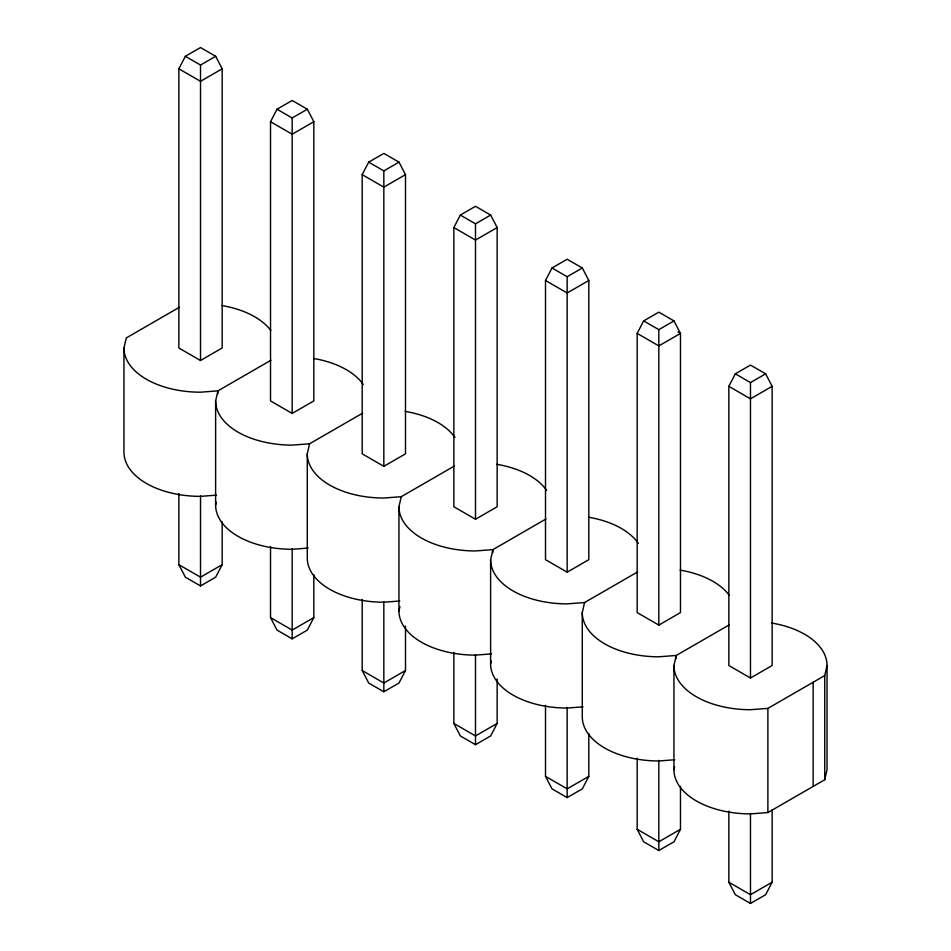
<?xml version="1.0" encoding="UTF-8"?>
<svg xmlns="http://www.w3.org/2000/svg" width="951" height="951" viewBox="0 0 951 951"><rect width="100%" height="100%" fill="white"/><g stroke="black" fill="none" stroke-linecap="round" stroke-linejoin="round"><path stroke-width="1.43" d="M216.459 495.15L200.518 496.363A76.556 44.198 0 0 1 123.963 452.165L123.963 347.995L126.257 337.95L179.323 307.304M308.124 548.073L292.171 549.286A76.556 44.198 0 0 1 215.627 505.088L215.627 400.918L217.91 390.861L270.987 360.227M215.627 505.088L216.281 502.211M399.789 600.996L383.835 602.209A76.556 44.198 0 0 1 307.28 558.011L307.28 453.829L309.574 443.784L362.652 413.15M491.453 653.908L475.5 655.12A76.556 44.198 0 0 1 398.945 610.922L398.945 506.752L401.239 496.707L454.305 466.061M398.945 610.922L399.931 606.619M583.106 706.831L567.165 708.043A76.556 44.198 0 0 1 490.609 663.846L490.609 559.675L492.903 549.63L545.969 518.984M490.609 663.846L491.263 660.981M674.77 759.754L658.829 760.966A76.556 44.198 0 0 1 582.274 716.769L582.274 612.599L584.556 602.542L637.634 571.908M771.772 623.06A76.556 44.198 0 0 1 827.037 665.51L827.037 769.692L824.743 779.737L767.885 812.558L750.482 813.89A76.556 44.198 0 0 1 673.938 769.692L673.938 665.51L676.22 655.465L729.298 624.831M673.938 769.692L674.592 766.815M824.743 779.737L824.743 675.555L827.037 665.51M178.859 68.805L185.362 56.299L200.518 47.55L215.675 56.299L222.165 68.805L222.165 347.995L200.518 360.488L178.859 347.995L178.859 68.805L200.518 81.299L222.165 68.805M270.524 121.716L277.014 109.222L292.171 100.473L307.339 109.222L313.83 121.716L313.83 400.918L292.171 413.412L270.524 400.918L270.524 121.716L292.171 134.222L313.83 121.716M362.188 174.639L368.679 162.145L383.835 153.396L398.992 162.145L405.495 174.639L405.495 453.829L383.835 466.335L362.188 453.829L362.188 174.639L383.835 187.145L405.495 174.639M222.165 521.742L222.165 564.68L215.675 577.174L200.518 585.923L185.362 577.174L178.859 564.68L178.859 493.617M453.853 227.562L460.343 215.057L475.5 206.308L490.657 215.057L497.147 227.562L497.147 506.752L475.5 519.258L453.853 506.752L453.853 227.562L475.5 240.068L497.147 227.562M313.83 574.666L313.83 617.591L307.339 630.097L292.171 638.846L277.014 630.097L270.524 617.591L270.524 546.54M545.505 280.486L552.008 267.98L567.165 259.231L582.321 267.98L588.812 280.486L588.812 559.675L567.165 572.169L545.505 559.675L545.505 280.486L567.165 292.979L588.812 280.486M405.495 626.103L405.495 670.514L398.992 683.02L383.835 691.769L368.679 683.02L362.188 670.514L362.188 599.463M637.17 333.409L643.661 320.903L658.829 312.154L673.986 320.903L680.476 333.409L680.476 612.599L658.829 625.092L637.17 612.599L637.17 333.409L658.829 345.902L680.476 333.409L677.932 331.935M497.147 679.026L497.147 723.438L490.657 735.943L475.5 744.692L460.343 735.943L453.853 723.438L453.853 652.374M728.835 386.32L735.325 373.826L750.482 365.077L765.638 373.826L772.141 386.32L772.141 665.51L750.482 678.015L728.835 665.51L728.835 386.32L750.482 398.826L772.141 386.32M588.812 733.423L588.812 776.361L582.321 788.855L567.165 797.604L552.008 788.855L545.505 776.361L545.505 705.297M680.476 786.346L680.476 829.284L673.986 841.778L658.829 850.527L643.661 841.778L637.17 829.284L637.17 758.22M772.141 809.658L772.141 882.195L765.638 894.701L750.482 903.45L735.325 894.701L728.835 882.195L728.835 811.144M185.362 56.299L200.518 65.048L215.675 56.299M277.014 109.222L292.171 117.972L307.339 109.222M368.679 162.145L383.835 170.895L398.992 162.145M460.343 215.057L475.5 223.818L490.657 215.057M552.008 267.98L567.165 276.729L582.321 267.98M222.165 564.68L200.518 577.174L178.859 564.68M643.661 320.903L658.829 329.652L673.986 320.903M313.83 617.591L292.171 630.097L270.524 617.591M735.325 373.826L750.482 382.575L765.638 373.826M405.495 670.514L383.835 683.02L362.188 670.514M497.147 723.438L475.5 735.943L453.853 723.438M588.812 776.361L567.165 788.855L545.505 776.361M673.938 665.51A76.556 44.198 0 0 0 750.482 709.708L767.885 708.388L824.743 675.555M680.476 829.284L658.829 841.778L637.17 829.284M772.141 882.195L750.482 894.701L728.835 882.195M309.574 443.784L292.171 445.104A76.556 44.198 0 0 1 215.627 400.918M401.239 496.707L383.835 498.027A76.556 44.198 0 0 1 307.28 453.829M584.556 602.542L567.165 603.873A76.556 44.198 0 0 1 490.609 559.675M813.164 682.247L813.164 786.418M767.885 708.388L767.885 812.558M750.482 382.575L750.482 678.015M750.482 813.283L750.482 903.45M676.22 658.401L676.22 655.465L658.829 656.796A76.556 44.198 0 0 1 582.274 612.599M658.829 329.652L658.829 625.092M658.829 760.36L658.829 850.527M567.165 276.729L567.165 572.169M567.165 707.437L567.165 797.604M492.903 552.567L492.903 549.63L475.5 550.95A76.556 44.198 0 0 1 398.945 506.752M475.5 223.818L475.5 519.258M475.5 654.514L475.5 744.692M383.835 170.895L383.835 466.335M383.835 601.591L383.835 691.769M292.171 117.972L292.171 413.412M292.171 548.679L292.171 638.846M217.91 393.797L217.91 390.861L200.518 392.192A76.556 44.198 0 0 1 123.963 347.995M200.518 65.048L200.518 360.488M200.518 495.756L200.518 585.923M221.797 305.533A76.556 44.198 0 0 1 270.809 330.484M313.461 358.456A76.556 44.198 0 0 1 363.318 384.596M680.108 570.136A76.556 44.198 0 0 1 729.108 595.088M405.126 411.379A76.556 44.198 0 0 1 454.982 437.519M588.443 517.213A76.556 44.198 0 0 1 638.311 543.354M496.791 464.302A76.556 44.198 0 0 1 546.647 490.443"/></g></svg>
